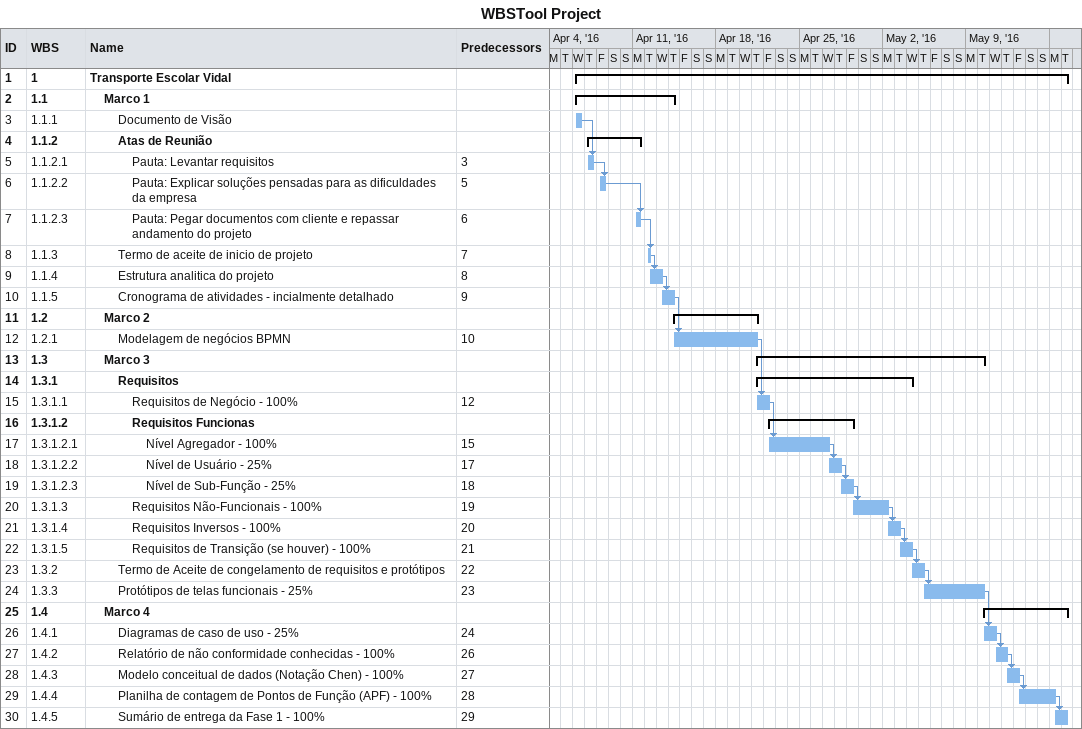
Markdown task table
WBSTool Project

| ID | WBS | Task | Start | Finish | Predecessors |
|---|---|---|---|---|---|
| 1 | 1 | **Transporte Escolar Vidal** | 2016-04-06 | 2016-05-17 |  |
| 2 | 1.1 | **Marco 1** | 2016-04-06 | 2016-04-14 |  |
| 3 | 1.1.1 | Documento de Visão | 2016-04-06 | 2016-04-06 |  |
| 4 | 1.1.2 | **Atas de Reunião** | 2016-04-07 | 2016-04-11 |  |
| 5 | 1.1.2.1 | Pauta: Levantar requisitos | 2016-04-07 | 2016-04-07 | 3 |
| 6 | 1.1.2.2 | Pauta: Explicar soluções pensadas para as dificuldades da empresa | 2016-04-08 | 2016-04-08 | 5 |
| 7 | 1.1.2.3 | Pauta: Pegar documentos com cliente e repassar andamento do projeto | 2016-04-11 | 2016-04-11 | 6 |
| 8 | 1.1.3 | Termo de aceite de inicio de projeto | 2016-04-12 | 2016-04-12 | 7 |
| 9 | 1.1.4 | Estrutura analitica do projeto | 2016-04-12 | 2016-04-13 | 8 |
| 10 | 1.1.5 | Cronograma de atividades - incialmente detalhado | 2016-04-13 | 2016-04-14 | 9 |
| 11 | 1.2 | **Marco 2** | 2016-04-14 | 2016-04-21 |  |
| 12 | 1.2.1 | Modelagem de negócios BPMN | 2016-04-14 | 2016-04-21 | 10 |
| 13 | 1.3 | **Marco 3** | 2016-04-21 | 2016-05-10 |  |
| 14 | 1.3.1 | **Requisitos** | 2016-04-21 | 2016-05-04 |  |
| 15 | 1.3.1.1 | Requisitos de Negócio - 100% | 2016-04-21 | 2016-04-22 | 12 |
| 16 | 1.3.1.2 | **Requisitos Funcionas** | 2016-04-22 | 2016-04-29 |  |
| 17 | 1.3.1.2.1 | Nível Agregador - 100% | 2016-04-22 | 2016-04-27 | 15 |
| 18 | 1.3.1.2.2 | Nível de Usuário - 25% | 2016-04-27 | 2016-04-28 | 17 |
| 19 | 1.3.1.2.3 | Nível de Sub-Função - 25% | 2016-04-28 | 2016-04-29 | 18 |
| 20 | 1.3.1.3 | Requisitos Não-Funcionais - 100% | 2016-04-29 | 2016-05-02 | 19 |
| 21 | 1.3.1.4 | Requisitos Inversos - 100% | 2016-05-02 | 2016-05-03 | 20 |
| 22 | 1.3.1.5 | Requisitos de Transição (se houver) - 100% | 2016-05-03 | 2016-05-04 | 21 |
| 23 | 1.3.2 | Termo de Aceite de congelamento de requisitos e protótipos | 2016-05-04 | 2016-05-05 | 22 |
| 24 | 1.3.3 | Protótipos de telas funcionais - 25% | 2016-05-05 | 2016-05-10 | 23 |
| 25 | 1.4 | **Marco 4** | 2016-05-10 | 2016-05-17 |  |
| 26 | 1.4.1 | Diagramas de caso de uso - 25% | 2016-05-10 | 2016-05-11 | 24 |
| 27 | 1.4.2 | Relatório de não conformidade conhecidas - 100% | 2016-05-11 | 2016-05-12 | 26 |
| 28 | 1.4.3 | Modelo conceitual de dados (Notação Chen) - 100% | 2016-05-12 | 2016-05-13 | 27 |
| 29 | 1.4.4 | Planilha de contagem de Pontos de Função (APF) - 100% | 2016-05-13 | 2016-05-16 | 28 |
| 30 | 1.4.5 | Sumário de entrega da Fase 1 - 100% | 2016-05-16 | 2016-05-17 | 29 |
